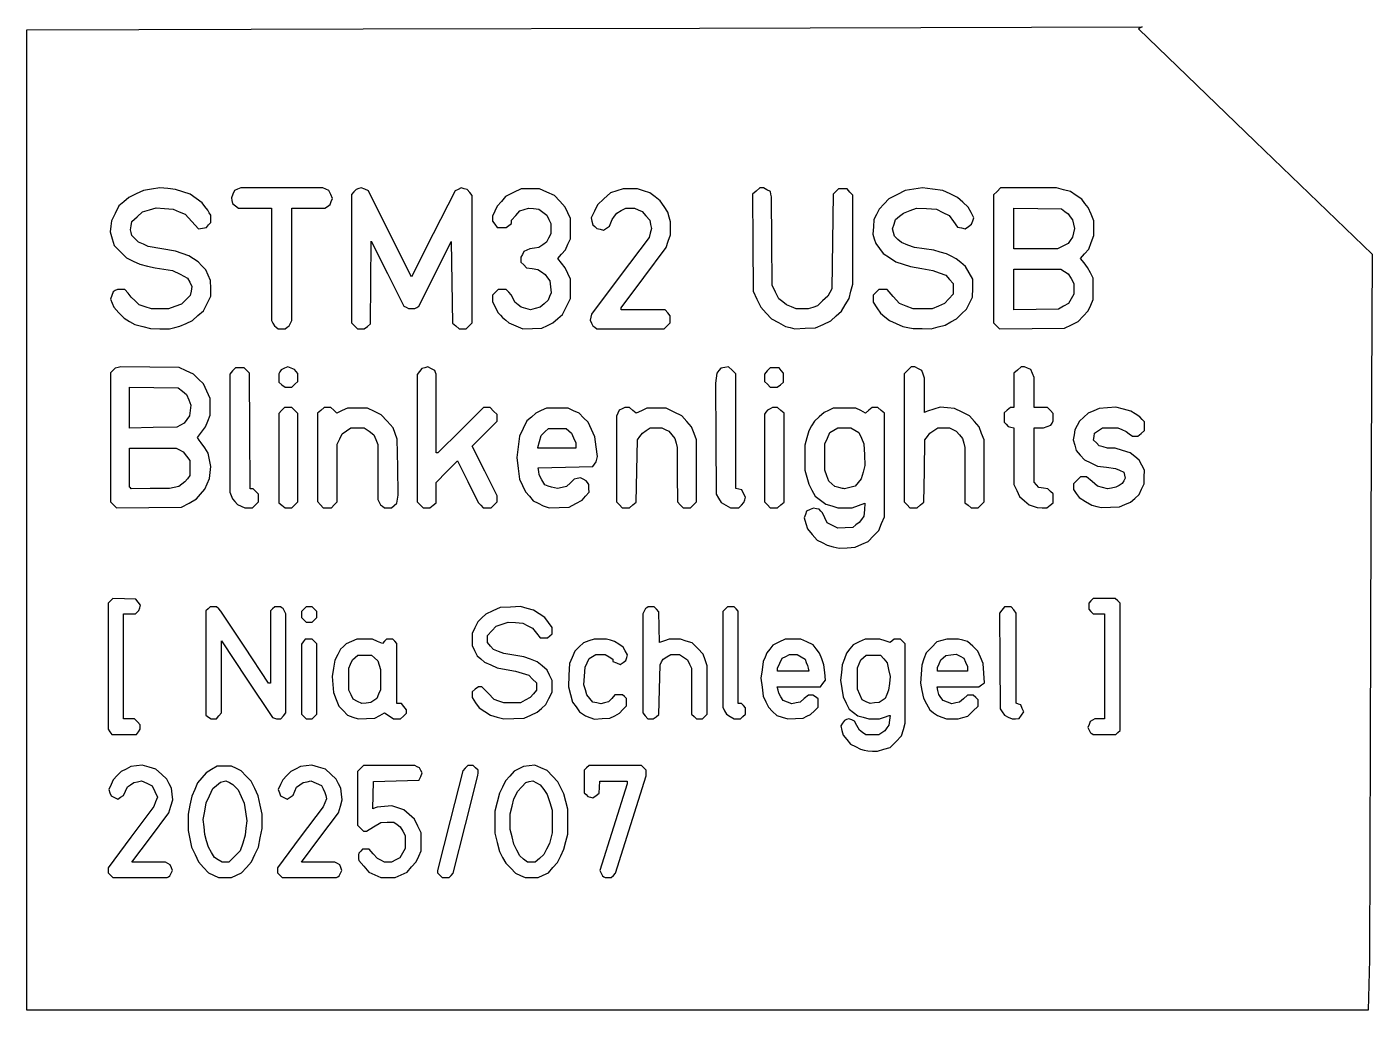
# Model space of a CAD drawing. Extents: x 0 to 70, y 0 to 50.
# Drawn here: x 0 to 23.86, y 0 to 17.44 of the extents above; entities that cross this region are included whole.
import ezdxf

# ---------------------------------------------------------------- set-up
doc = ezdxf.new("R2010")
doc.units = 0

msp = doc.modelspace()

# ---------------------------------------------------------------- linework, layer by layer
at = {"layer": 'Layer 1', "color": 7}
for points in [[(0.000916, 8.698211), (0.000916, 17.394256), (5.964624, 17.408427), (11.928333, 17.422597), (15.854749, 17.433247), (19.781166, 17.443897), (19.747956, 17.427817), (19.714746, 17.411737), (21.78677, 15.411487), (23.858794, 13.411237), (23.846734, 11.00882), (23.834674, 8.606403), (23.823564, 4.75407), (23.812454, 0.901736), (23.800004, 0.451945), (23.787564, 0.002153), (11.89424, 0.002153), (0.000916, 0.002153), (0.000916, 8.698211)], [(17.505749, 13.867609), (17.505749, 14.228676), (17.927599, 14.222176), (18.349448, 14.215676), (18.407828, 14.172036), (18.466218, 14.128396), (18.505968, 14.075146), (18.545718, 14.021896), (18.563248, 13.944156), (18.580778, 13.866416), (18.563248, 13.788676), (18.545718, 13.710936), (18.506028, 13.656376), (18.466338, 13.601816), (18.373138, 13.554196), (18.279938, 13.506566), (17.89284, 13.506566), (17.505741, 13.506566), (17.505749, 13.867609)], [(9.060249, 9.978388), (9.060249, 9.985088), (9.091501, 10.090326), (9.122753, 10.195564), (9.18814, 10.258214), (9.253527, 10.320864), (9.408665, 10.320864), (9.563803, 10.320864), (9.611348, 10.278534), (9.658893, 10.236204), (9.697772, 10.151534), (9.736651, 10.066864), (9.737116, 10.019244), (9.737581, 9.971614), (9.398916, 9.971614), (9.060249, 9.971614), (9.060249, 9.978388)], [(16.151083, 6.045937), (16.151083, 6.078367), (16.179913, 6.146477), (16.208743, 6.214587), (16.253143, 6.254127), (16.297543, 6.293677), (16.390143, 6.304117), (16.482743, 6.314557), (16.551413, 6.279047), (16.620083, 6.243537), (16.650163, 6.171537), (16.680243, 6.099537), (16.680243, 6.056527), (16.680243, 6.013517), (16.41566, 6.013517), (16.151077, 6.013517), (16.151083, 6.045937)]]:
    msp.add_lwpolyline(points, close=True, dxfattribs=at)
for points in [[(2.623216, 12.11078), (2.7161, 12.13219), (2.826924, 12.18462), (2.937748, 12.23705), (3.034321, 12.32206), (3.130894, 12.40707), (3.195739, 12.536836), (3.260583, 12.666601), (3.260118, 12.806095), (3.259653, 12.945589), (3.216587, 13.040839), (3.173521, 13.136089), (3.105927, 13.207189), (3.038333, 13.278289), (2.955913, 13.331089), (2.873493, 13.383889), (2.754829, 13.425409), (2.636166, 13.466929), (2.395288, 13.508119), (2.154411, 13.549309), (2.067205, 13.588309), (1.979999, 13.627309), (1.921362, 13.686649), (1.862725, 13.745989), (1.850241, 13.795729), (1.837757, 13.845469), (1.851218, 13.917219), (1.864679, 13.988969), (1.957753, 14.074759), (2.050827, 14.160549), (2.172483, 14.195919), (2.294139, 14.231289), (2.443986, 14.221589), (2.593833, 14.211889), (2.699666, 14.165479), (2.805499, 14.119069), (2.925963, 13.989815), (3.046427, 13.860561), (3.116463, 13.874101), (3.186499, 13.887641), (3.223541, 13.932251), (3.260583, 13.976871), (3.260583, 14.039421), (3.260583, 14.101971), (3.236272, 14.148201), (3.211961, 14.194431), (3.159395, 14.257931), (3.106829, 14.321431), (3.002103, 14.400481), (2.897377, 14.479531), (2.766417, 14.519981), (2.635457, 14.560431), (2.498229, 14.574801), (2.361, 14.589171), (2.213441, 14.565271), (2.065881, 14.541371), (1.938274, 14.480401), (1.810667, 14.419421), (1.721598, 14.343081), (1.632529, 14.266741), (1.568181, 14.135338), (1.503833, 14.003935), (1.490773, 13.906605), (1.477713, 13.809275), (1.513299, 13.686864), (1.548885, 13.564452), (1.658611, 13.454807), (1.768336, 13.345162), (1.886184, 13.289462), (2.004032, 13.233762), (2.140184, 13.201622), (2.276336, 13.169482), (2.430668, 13.145442), (2.585, 13.121402), (2.716418, 13.054672), (2.847836, 12.987942), (2.888038, 12.912852), (2.92824, 12.837772), (2.913316, 12.758222), (2.898392, 12.678672), (2.819787, 12.600472), (2.741182, 12.522282), (2.626569, 12.481712), (2.511956, 12.441142), (2.362396, 12.441175), (2.212837, 12.441208), (2.101254, 12.478308), (1.989671, 12.515408), (1.921337, 12.583068), (1.853003, 12.650728), (1.796704, 12.718798), (1.740406, 12.786868), (1.673605, 12.786868), (1.606804, 12.786868), (1.568089, 12.766148), (1.529374, 12.745428), (1.506452, 12.679678), (1.48353, 12.613928), (1.513195, 12.542928), (1.54286, 12.471928), (1.633215, 12.373908), (1.72357, 12.275888), (1.820037, 12.219318), (1.916504, 12.162748), (2.054088, 12.126788), (2.191671, 12.090828), (2.361004, 12.090125), (2.530338, 12.089422), (2.623216, 12.11078)], [(4.617083, 12.11548), (4.650667, 12.14126), (4.675291, 12.18749), (4.699915, 12.23372), (4.699915, 13.229945), (4.699915, 14.22617), (4.991539, 14.22617), (5.283163, 14.22617), (5.331542, 14.26006), (5.37992, 14.29395), (5.399612, 14.34574), (5.419304, 14.39753), (5.388718, 14.47074), (5.358131, 14.54394), (5.302812, 14.56497), (5.247494, 14.586), (4.519999, 14.586), (3.792505, 14.586), (3.737256, 14.56499), (3.682007, 14.54398), (3.654488, 14.47853), (3.626969, 14.41308), (3.636839, 14.36147), (3.646709, 14.30986), (3.699922, 14.268), (3.753135, 14.22614), (4.046614, 14.22614), (4.340092, 14.22614), (4.340092, 13.229915), (4.340092, 12.23369), (4.364717, 12.18746), (4.389341, 12.14123), (4.422925, 12.11545), (4.456509, 12.08966), (4.520009, 12.08966), (4.583509, 12.08966), (4.617083, 12.11548)], [(6.040872, 12.132), (6.09637, 12.17566), (6.10193, 12.90988), (6.10749, 13.6441), (6.398126, 13.06827), (6.688762, 12.49244), (6.730109, 12.47031), (6.771456, 12.44818), (6.827156, 12.44818), (6.882856, 12.44818), (6.918506, 12.46756), (6.954156, 12.48694), (7.239906, 13.060962), (7.525656, 13.634984), (7.536239, 12.912725), (7.546822, 12.190466), (7.606211, 12.139406), (7.6656, 12.088346), (7.728882, 12.088346), (7.792164, 12.088346), (7.844118, 12.140296), (7.896073, 12.192246), (7.896073, 13.322771), (7.896073, 14.453295), (7.854074, 14.506685), (7.812075, 14.560075), (7.757794, 14.573695), (7.703513, 14.587315), (7.649164, 14.560195), (7.594815, 14.533075), (7.207509, 13.772851), (6.820203, 13.012627), (6.438935, 13.774933), (6.057668, 14.53724), (5.994181, 14.56354), (5.930694, 14.58984), (5.886084, 14.57568), (5.841474, 14.56152), (5.799857, 14.51685), (5.75824, 14.47218), (5.75824, 13.332209), (5.75824, 12.192238), (5.810195, 12.140288), (5.862149, 12.088338), (5.923757, 12.088338), (5.985365, 12.088338), (6.040872, 12.132)], [(9.232057, 12.14792), (9.328032, 12.19438), (9.415502, 12.26925), (9.502972, 12.34412), (9.572653, 12.485662), (9.642334, 12.627203), (9.642017, 12.796982), (9.641701, 12.96676), (9.594838, 13.068985), (9.547975, 13.171209), (9.482054, 13.254439), (9.416133, 13.337669), (9.483695, 13.414619), (9.551257, 13.491569), (9.595203, 13.588999), (9.639149, 13.686429), (9.639986, 13.866346), (9.640822, 14.046262), (9.59545, 14.146112), (9.550078, 14.245962), (9.452999, 14.349748), (9.35592, 14.453533), (9.223961, 14.513603), (9.092001, 14.573673), (8.929692, 14.573022), (8.767382, 14.572372), (8.628955, 14.504222), (8.490528, 14.436072), (8.415657, 14.348602), (8.340786, 14.261132), (8.298352, 14.173472), (8.255918, 14.085812), (8.255918, 14.042432), (8.255918, 13.999052), (8.299788, 13.943282), (8.343658, 13.887512), (8.422079, 13.887512), (8.5005, 13.887512), (8.547543, 13.920462), (8.594586, 13.953412), (8.594586, 13.983902), (8.594586, 14.014392), (8.670066, 14.097942), (8.745546, 14.181492), (8.820743, 14.206312), (8.89594, 14.231132), (8.988545, 14.220692), (9.08115, 14.210252), (9.15239, 14.155912), (9.22363, 14.101572), (9.258359, 14.028392), (9.293088, 13.955202), (9.293088, 13.862822), (9.293088, 13.770442), (9.253896, 13.696692), (9.214703, 13.622942), (9.148568, 13.577772), (9.082433, 13.532602), (9.002552, 13.518712), (8.922671, 13.504822), (8.867208, 13.483082), (8.811745, 13.461342), (8.787833, 13.408862), (8.763921, 13.356382), (8.763921, 13.314082), (8.763921, 13.271782), (8.81418, 13.221522), (8.864439, 13.171262), (8.962908, 13.156492), (9.061377, 13.141722), (9.127662, 13.096582), (9.193946, 13.051442), (9.23589, 12.994812), (9.277834, 12.938182), (9.288131, 12.831017), (9.298428, 12.723852), (9.271984, 12.660012), (9.24554, 12.596172), (9.174343, 12.533662), (9.103146, 12.471152), (9.018201, 12.448282), (8.933257, 12.425412), (8.851353, 12.447472), (8.76945, 12.469522), (8.713347, 12.513652), (8.657244, 12.557782), (8.623441, 12.624702), (8.589638, 12.691622), (8.546091, 12.739252), (8.502544, 12.786872), (8.431188, 12.786872), (8.359832, 12.786872), (8.307877, 12.734922), (8.255923, 12.682972), (8.255923, 12.628392), (8.255923, 12.573812), (8.308325, 12.473972), (8.360727, 12.374132), (8.399348, 12.331802), (8.437969, 12.289472), (8.492623, 12.240492), (8.547277, 12.191512), (8.671474, 12.139172), (8.795672, 12.086832), (8.96588, 12.094132), (9.136088, 12.101432), (9.232057, 12.14792)], [(11.357795, 12.14032), (11.409745, 12.19227), (11.409745, 12.25388), (11.409745, 12.31549), (11.365875, 12.37126), (11.322005, 12.42703), (10.931958, 12.42703), (10.541911, 12.42703), (10.541911, 12.44414), (10.541911, 12.46125), (10.941582, 12.995755), (11.341253, 13.530259), (11.377013, 13.643941), (11.412773, 13.757623), (11.412773, 13.872911), (11.412773, 13.9882), (11.390363, 14.07141), (11.367953, 14.15462), (11.301443, 14.255029), (11.234933, 14.355439), (11.140973, 14.427179), (11.047013, 14.498919), (10.937332, 14.536309), (10.827651, 14.573699), (10.700651, 14.573699), (10.573651, 14.573699), (10.462282, 14.535739), (10.350912, 14.497789), (10.235676, 14.39247), (10.12044, 14.287151), (10.06466, 14.173134), (10.00888, 14.059117), (10.02259, 13.996677), (10.0363, 13.934237), (10.07214, 13.901937), (10.10798, 13.869637), (10.16634, 13.855067), (10.2247, 13.840497), (10.27843, 13.875697), (10.33216, 13.910897), (10.35662, 13.967987), (10.38108, 14.025077), (10.42094, 14.083767), (10.4608, 14.142457), (10.54284, 14.184307), (10.62488, 14.226157), (10.70049, 14.226157), (10.7761, 14.226157), (10.84454, 14.197557), (10.91298, 14.168957), (10.9804, 14.092177), (11.04782, 14.015397), (11.0619, 13.940367), (11.07598, 13.865337), (11.05564, 13.785187), (11.03529, 13.705037), (10.524753, 13.025001), (10.014216, 12.344965), (10.001096, 12.292705), (9.98798, 12.240445), (10.014404, 12.190845), (10.040824, 12.141245), (10.074404, 12.115465), (10.107984, 12.089675), (10.706905, 12.089002), (11.305825, 12.088328), (11.357795, 12.14032)], [(14.122763, 12.16733), (14.256666, 12.23062), (14.351916, 12.31587), (14.447166, 12.40112), (14.515066, 12.514618), (14.582966, 12.628115), (14.615616, 12.754271), (14.648266, 12.880426), (14.648266, 13.668549), (14.648266, 14.456672), (14.598096, 14.515002), (14.547926, 14.573332), (14.470626, 14.573332), (14.393326, 14.573332), (14.346166, 14.526212), (14.299006, 14.479092), (14.288426, 13.638274), (14.277846, 12.797455), (14.242426, 12.732855), (14.207006, 12.668255), (14.113636, 12.582195), (14.020276, 12.496135), (13.937386, 12.468175), (13.854496, 12.440215), (13.748663, 12.441415), (13.64283, 12.442615), (13.5593, 12.477795), (13.47577, 12.512975), (13.40748, 12.565055), (13.33919, 12.617145), (13.27934, 12.73903), (13.21949, 12.860914), (13.21379, 13.644081), (13.20809, 14.427247), (13.19758, 14.474487), (13.18707, 14.521727), (13.12493, 14.553857), (13.06279, 14.585997), (13.03161, 14.585997), (13.00043, 14.585997), (12.93422, 14.530287), (12.86801, 14.474577), (12.87441, 13.61483), (12.88081, 12.755082), (12.94822, 12.612772), (13.01564, 12.470461), (13.11254, 12.366866), (13.20944, 12.26327), (13.333366, 12.19722), (13.457291, 12.13117), (13.539461, 12.11054), (13.621631, 12.08991), (13.805227, 12.09691), (13.988824, 12.10391), (14.122763, 12.16733)], [(16.160926, 12.12082), (16.285497, 12.15327), (16.387694, 12.20889), (16.489892, 12.26451), (16.576342, 12.35107), (16.662792, 12.43762), (16.718612, 12.543454), (16.774432, 12.649287), (16.774962, 12.808037), (16.775492, 12.966787), (16.712602, 13.08033), (16.649722, 13.193873), (16.564442, 13.262983), (16.479162, 13.332093), (16.394492, 13.374643), (16.309822, 13.417193), (16.197874, 13.450383), (16.085925, 13.483573), (15.914414, 13.507053), (15.742902, 13.530533), (15.627133, 13.573843), (15.511364, 13.617153), (15.449824, 13.672963), (15.388274, 13.728773), (15.370034, 13.793903), (15.351794, 13.859033), (15.380004, 13.942073), (15.408214, 14.025113), (15.477564, 14.083613), (15.546914, 14.142113), (15.663783, 14.186353), (15.780652, 14.230593), (15.955609, 14.220133), (16.130565, 14.209673), (16.245313, 14.153533), (16.360061, 14.097393), (16.434001, 13.994468), (16.507941, 13.891543), (16.575451, 13.876713), (16.642961, 13.861883), (16.698631, 13.903323), (16.754301, 13.944763), (16.774731, 14.002133), (16.795161, 14.059503), (16.745321, 14.153463), (16.695481, 14.247423), (16.601701, 14.333873), (16.507921, 14.420323), (16.375463, 14.482303), (16.243004, 14.544283), (16.062506, 14.567583), (15.882007, 14.590883), (15.729311, 14.565123), (15.576614, 14.539373), (15.432422, 14.467233), (15.288231, 14.395093), (15.202571, 14.302163), (15.116911, 14.209233), (15.070261, 14.117793), (15.023611, 14.026353), (15.013191, 13.896501), (15.002771, 13.766649), (15.029241, 13.684209), (15.055711, 13.601769), (15.121851, 13.513329), (15.187991, 13.424889), (15.29978, 13.350789), (15.411568, 13.276689), (15.543197, 13.233679), (15.674825, 13.190669), (15.872381, 13.157129), (16.069937, 13.123589), (16.183312, 13.081169), (16.296688, 13.038749), (16.361468, 12.964969), (16.426248, 12.891189), (16.426248, 12.796739), (16.426248, 12.702289), (16.351988, 12.620089), (16.277728, 12.537889), (16.16678, 12.489989), (16.055832, 12.442089), (15.886498, 12.442644), (15.717165, 12.443199), (15.595651, 12.489459), (15.474136, 12.535719), (15.364935, 12.661271), (15.255733, 12.786822), (15.183863, 12.786822), (15.111993, 12.786822), (15.060033, 12.734872), (15.008083, 12.682922), (15.008083, 12.622092), (15.008083, 12.561262), (15.073303, 12.462802), (15.138523, 12.364342), (15.219653, 12.300082), (15.300783, 12.235822), (15.417457, 12.182402), (15.534132, 12.128982), (15.625652, 12.110972), (15.717172, 12.092962), (15.876767, 12.090662), (16.036361, 12.088362), (16.160926, 12.12082)], [(18.524745, 12.1576), (18.644157, 12.21624), (18.733007, 12.31263), (18.821857, 12.40902), (18.867487, 12.50799), (18.913117, 12.60696), (18.913072, 12.79746), (18.913027, 12.98796), (18.862737, 13.08321), (18.812447, 13.17846), (18.749667, 13.25824), (18.686887, 13.33802), (18.760507, 13.41951), (18.834127, 13.501), (18.879017, 13.62098), (18.923907, 13.74096), (18.923405, 13.872457), (18.922902, 14.003955), (18.874372, 14.121932), (18.825832, 14.23991), (18.766892, 14.31378), (18.707942, 14.38765), (18.609552, 14.45432), (18.511162, 14.52099), (18.385007, 14.55351), (18.258851, 14.58603), (17.764257, 14.58603), (17.26966, 14.58603), (17.20779, 14.52416), (17.14592, 14.46229), (17.14592, 13.327283), (17.14592, 12.192275), (17.19912, 12.139075), (17.25232, 12.085875), (17.828831, 12.092375), (18.405343, 12.098875), (18.524745, 12.1576)], [(17.505749, 12.785226), (17.505749, 13.146709), (17.921293, 13.146709), (18.336836, 13.146709), (18.403636, 13.105419), (18.470436, 13.064129), (18.519016, 12.977689), (18.567596, 12.891249), (18.567596, 12.797459), (18.567596, 12.703669), (18.521006, 12.620769), (18.474416, 12.537869), (18.386956, 12.487749), (18.299496, 12.437629), (17.902621, 12.430729), (17.505746, 12.423829), (17.505749, 12.785226)], [(2.876065, 8.996611), (3.010131, 9.069301), (3.082035, 9.157051), (3.153939, 9.244801), (3.195283, 9.338361), (3.236627, 9.431921), (3.250853, 9.539442), (3.265079, 9.646963), (3.240711, 9.76434), (3.216343, 9.881718), (3.154395, 9.974318), (3.092448, 10.066918), (3.058782, 10.112638), (3.025116, 10.158358), (3.098251, 10.254168), (3.171386, 10.349978), (3.210692, 10.451865), (3.249998, 10.553752), (3.249338, 10.701919), (3.248678, 10.850085), (3.189498, 10.979571), (3.130318, 11.109057), (3.041991, 11.195457), (2.953664, 11.281857), (2.826664, 11.341137), (2.699664, 11.400417), (2.183917, 11.407417), (1.668171, 11.414417), (1.617171, 11.401617), (1.566171, 11.388817), (1.524376, 11.347017), (1.482581, 11.305217), (1.482581, 10.161254), (1.482581, 9.017292), (1.535778, 8.964092), (1.588975, 8.910892), (2.165486, 8.917392), (2.741998, 8.923892), (2.876065, 8.996611)], [(4.055295, 8.965287), (4.10725, 9.017237), (4.10725, 9.085627), (4.10725, 9.154017), (4.061226, 9.20301), (4.015203, 9.251999), (3.98773, 9.251999), (3.960257, 9.251999), (3.954377, 10.278009), (3.948497, 11.304018), (3.901342, 11.351158), (3.854187, 11.398298), (3.776893, 11.398298), (3.699596, 11.398298), (3.649422, 11.339968), (3.599248, 11.281638), (3.599248, 10.236447), (3.599248, 9.191255), (3.621825, 9.131665), (3.644402, 9.072075), (3.690617, 9.021755), (3.736832, 8.971435), (3.800332, 8.943215), (3.863832, 8.914995), (3.933586, 8.914167), (4.00334, 8.913338), (4.055295, 8.965287)], [(4.753794, 11.10312), (4.805748, 11.15507), (4.805075, 11.22482), (4.804402, 11.29457), (4.776892, 11.33078), (4.749382, 11.36699), (4.689007, 11.38994), (4.628632, 11.4129), (4.568215, 11.38787), (4.507798, 11.36285), (4.48744, 11.32481), (4.467082, 11.28677), (4.467082, 11.21283), (4.467082, 11.13889), (4.522853, 11.09502), (4.578624, 11.05115), (4.640232, 11.05115), (4.70184, 11.05115), (4.753794, 11.10312)], [(7.205311, 8.957187), (7.261082, 9.001057), (7.261082, 9.1825), (7.261082, 9.363942), (7.449458, 9.555387), (7.637835, 9.746833), (7.822049, 9.377701), (8.006264, 9.008568), (8.050113, 8.960948), (8.093962, 8.913318), (8.165318, 8.913318), (8.236674, 8.913318), (8.288628, 8.965268), (8.340583, 9.017218), (8.340583, 9.071288), (8.340583, 9.125358), (8.120281, 9.565605), (7.899979, 10.005827), (8.120281, 10.228811), (8.340583, 10.451796), (8.340583, 10.509696), (8.340583, 10.567596), (8.278711, 10.629466), (8.216839, 10.691336), (8.158238, 10.691336), (8.099637, 10.691336), (7.695542, 10.28917), (7.291447, 9.887003), (7.276264, 9.887003), (7.261081, 9.887003), (7.261081, 10.583772), (7.261081, 11.280541), (7.247933, 11.314801), (7.234785, 11.349061), (7.174033, 11.380481), (7.113281, 11.411901), (7.059847, 11.398491), (7.006413, 11.385081), (6.964414, 11.331691), (6.922415, 11.278301), (6.922415, 10.147777), (6.922415, 9.017252), (6.97437, 8.965302), (7.026324, 8.913352), (7.087932, 8.913352), (7.14954, 8.913352), (7.205311, 8.957187)], [(12.673627, 8.960954), (12.717217, 9.008574), (12.731327, 9.055144), (12.745437, 9.101714), (12.712207, 9.165964), (12.678977, 9.230214), (12.626447, 9.243404), (12.573917, 9.256584), (12.573917, 10.271918), (12.573917, 11.287251), (12.509567, 11.351601), (12.445217, 11.415951), (12.377277, 11.402831), (12.309337, 11.389711), (12.273457, 11.346531), (12.237577, 11.303351), (12.224437, 11.214301), (12.211297, 11.125251), (12.217997, 10.141001), (12.224697, 9.156751), (12.268207, 9.082681), (12.311717, 9.008611), (12.395207, 8.961321), (12.478697, 8.914031), (12.554387, 8.913682), (12.630077, 8.913334), (12.673627, 8.960954)], [(13.364811, 11.09502), (13.420581, 11.13889), (13.420581, 11.21967), (13.420581, 11.30046), (13.380971, 11.34937), (13.341361, 11.39828), (13.261811, 11.39828), (13.182261, 11.39828), (13.132091, 11.33995), (13.081921, 11.28162), (13.081921, 11.21834), (13.081921, 11.15506), (13.133871, 11.10311), (13.185821, 11.05116), (13.247431, 11.05116), (13.309041, 11.05116), (13.364811, 11.09502)], [(15.848277, 8.964405), (15.907667, 9.015445), (15.918247, 9.566176), (15.928827, 10.116907), (15.973107, 10.176587), (16.017387, 10.236267), (16.087357, 10.283887), (16.157337, 10.331517), (16.261091, 10.331517), (16.364846, 10.331517), (16.424776, 10.300527), (16.484706, 10.269537), (16.539326, 10.204617), (16.593946, 10.139697), (16.615806, 10.060977), (16.637666, 9.982257), (16.637784, 9.491668), (16.637902, 9.001079), (16.693672, 8.957209), (16.749442, 8.913339), (16.811052, 8.913339), (16.872662, 8.913339), (16.924612, 8.965289), (16.976572, 9.017239), (16.976572, 9.567741), (16.976572, 10.118242), (16.933532, 10.233275), (16.890492, 10.348307), (16.805422, 10.444957), (16.720352, 10.541607), (16.58612, 10.607687), (16.451888, 10.673767), (16.326421, 10.685147), (16.200954, 10.696527), (16.086059, 10.660917), (15.971164, 10.625307), (15.944704, 10.614227), (15.918244, 10.603147), (15.918244, 10.90866), (15.918244, 11.214182), (15.894784, 11.281482), (15.871324, 11.348782), (15.811174, 11.379892), (15.751024, 11.411002), (15.716594, 11.411002), (15.682164, 11.411002), (15.620294, 11.349132), (15.558424, 11.287262), (15.558424, 10.152255), (15.558424, 9.017248), (15.610384, 8.965298), (15.662334, 8.913348), (15.725614, 8.913348), (15.788894, 8.913348), (15.848277, 8.964405)], [(18.148478, 8.957205), (18.204248, 9.001075), (18.204248, 9.080515), (18.204248, 9.159955), (18.156618, 9.203365), (18.108988, 9.246775), (18.029528, 9.260945), (17.950068, 9.275115), (17.907818, 9.320465), (17.865568, 9.365815), (17.865568, 9.848657), (17.865568, 10.331499), (17.947078, 10.331499), (18.028588, 10.331499), (18.095698, 10.354889), (18.162808, 10.378279), (18.183528, 10.416999), (18.204248, 10.455719), (18.204248, 10.521569), (18.204248, 10.587419), (18.152298, 10.639369), (18.100348, 10.691319), (17.98297, 10.691319), (17.865591, 10.691319), (17.865591, 10.956582), (17.865591, 11.221846), (17.834861, 11.295386), (17.804131, 11.368926), (17.748811, 11.389956), (17.693491, 11.410986), (17.664741, 11.410986), (17.635991, 11.410986), (17.570871, 11.356186), (17.505751, 11.301386), (17.505751, 10.99635), (17.505751, 10.691315), (17.475181, 10.691315), (17.444611, 10.691315), (17.388401, 10.642965), (17.332191, 10.594615), (17.332191, 10.514685), (17.332191, 10.434755), (17.367611, 10.395615), (17.403041, 10.356475), (17.454401, 10.343585), (17.505761, 10.330695), (17.505968, 9.82839), (17.506175, 9.326085), (17.556385, 9.218254), (17.606595, 9.110423), (17.691375, 9.039253), (17.776155, 8.968083), (17.847335, 8.942323), (17.918515, 8.916563), (18.005615, 8.914963), (18.092715, 8.913363), (18.148478, 8.957205)], [(1.821249, 10.690954), (1.821249, 11.053587), (2.251587, 11.047087), (2.681924, 11.040587), (2.757697, 10.982747), (2.83347, 10.924907), (2.86989, 10.829537), (2.906311, 10.734167), (2.895765, 10.640597), (2.885219, 10.547037), (2.838399, 10.481287), (2.791579, 10.415537), (2.724456, 10.378817), (2.657333, 10.342097), (2.239292, 10.335197), (1.82125, 10.328297), (1.821249, 10.690954)], [(4.753795, 8.965287), (4.805749, 9.017237), (4.805749, 9.802328), (4.805749, 10.587419), (4.753795, 10.639369), (4.70184, 10.691319), (4.636416, 10.691319), (4.570992, 10.691319), (4.519038, 10.639369), (4.467083, 10.587419), (4.467083, 9.794243), (4.467083, 9.001067), (4.522854, 8.957197), (4.578625, 8.913327), (4.640233, 8.913327), (4.701841, 8.913327), (4.753795, 8.965287)], [(5.452295, 8.965287), (5.504249, 9.017237), (5.504249, 9.5301), (5.504249, 10.042963), (5.548846, 10.135083), (5.593443, 10.227203), (5.670177, 10.279343), (5.74691, 10.331483), (5.86582, 10.331483), (5.984731, 10.331483), (6.069412, 10.270143), (6.154093, 10.208803), (6.189005, 10.121553), (6.223916, 10.034303), (6.223916, 9.546506), (6.223916, 9.05871), (6.24854, 9.01248), (6.273164, 8.96625), (6.306748, 8.94047), (6.340332, 8.91469), (6.405132, 8.914016), (6.469932, 8.913343), (6.515282, 8.955593), (6.560632, 8.997843), (6.573932, 9.068733), (6.587231, 9.139623), (6.578771, 9.635023), (6.570311, 10.130423), (6.532447, 10.231716), (6.494584, 10.333009), (6.38973, 10.447736), (6.284875, 10.562464), (6.164434, 10.621324), (6.043992, 10.680184), (5.864076, 10.679353), (5.684159, 10.678522), (5.590873, 10.636102), (5.497587, 10.593682), (5.444907, 10.642502), (5.392227, 10.691322), (5.332998, 10.691322), (5.273769, 10.691322), (5.21438, 10.640242), (5.154991, 10.589162), (5.154991, 9.805871), (5.154991, 9.022579), (5.206306, 8.967949), (5.257621, 8.913319), (5.328977, 8.913319), (5.400333, 8.913319), (5.452295, 8.965287)], [(9.733748, 8.987287), (9.846331, 9.048627), (9.908374, 9.119287), (9.970417, 9.189947), (9.969744, 9.258007), (9.96907, 9.326067), (9.943285, 9.359647), (9.9175, 9.393237), (9.867904, 9.419657), (9.818308, 9.446077), (9.762071, 9.432227), (9.705834, 9.418377), (9.639628, 9.354697), (9.573422, 9.291017), (9.491461, 9.272477), (9.4095, 9.253937), (9.356583, 9.265257), (9.303666, 9.276577), (9.244649, 9.298927), (9.185632, 9.321277), (9.135251, 9.408327), (9.08487, 9.495387), (9.07785, 9.558887), (9.07083, 9.622387), (9.554115, 9.632967), (10.037401, 9.643547), (10.068331, 9.685877), (10.099251, 9.728207), (10.111071, 9.775267), (10.122891, 9.822327), (10.099401, 9.996855), (10.075911, 10.171384), (10.015291, 10.300925), (9.954672, 10.430467), (9.874478, 10.510657), (9.794284, 10.590847), (9.697142, 10.635667), (9.6, 10.680487), (9.4095, 10.680487), (9.219, 10.680487), (9.122675, 10.636027), (9.02635, 10.591567), (8.94811, 10.522877), (8.86987, 10.454187), (8.804798, 10.31784), (8.739726, 10.181493), (8.715795, 9.991897), (8.691864, 9.8023), (8.715968, 9.611338), (8.740072, 9.420376), (8.791177, 9.308747), (8.842282, 9.197118), (8.912221, 9.117458), (8.98216, 9.037798), (9.068831, 8.993518), (9.155502, 8.949238), (9.208419, 8.931878), (9.261336, 8.914518), (9.441253, 8.920218), (9.621169, 8.925918), (9.733748, 8.987287)], [(10.747111, 8.964354), (10.806501, 9.015394), (10.817081, 9.566121), (10.827661, 10.116848), (10.871941, 10.176538), (10.916221, 10.236228), (10.986201, 10.283848), (11.056181, 10.331478), (11.159936, 10.331478), (11.26369, 10.331478), (11.32362, 10.300488), (11.38355, 10.269498), (11.43817, 10.204578), (11.49279, 10.139658), (11.51465, 10.060938), (11.53651, 9.982218), (11.536628, 9.499714), (11.536746, 9.01721), (11.588696, 8.96526), (11.640646, 8.91331), (11.706066, 8.91331), (11.771486, 8.91331), (11.823436, 8.96526), (11.875386, 9.01721), (11.875386, 9.567712), (11.875386, 10.118213), (11.832346, 10.233246), (11.789306, 10.348278), (11.704226, 10.444928), (11.619146, 10.541578), (11.477831, 10.611148), (11.336515, 10.680718), (11.166737, 10.680401), (10.996958, 10.680085), (10.900408, 10.635735), (10.803858, 10.591375), (10.745768, 10.641335), (10.687688, 10.691295), (10.647528, 10.691295), (10.607368, 10.691295), (10.555788, 10.667795), (10.504208, 10.644295), (10.480708, 10.592715), (10.457208, 10.541135), (10.457208, 9.779168), (10.457208, 9.017202), (10.509168, 8.965252), (10.561118, 8.913302), (10.624398, 8.913302), (10.687678, 8.913302), (10.747111, 8.964354)], [(13.371777, 8.964454), (13.431167, 9.015544), (13.431167, 9.802375), (13.431167, 10.589206), (13.371777, 10.640286), (13.312387, 10.691366), (13.269847, 10.691366), (13.227307, 10.691366), (13.181077, 10.666746), (13.134847, 10.642126), (13.109057, 10.608546), (13.083267, 10.574966), (13.082594, 9.796128), (13.081921, 9.017291), (13.133871, 8.965341), (13.185821, 8.913391), (13.249101, 8.913391), (13.312381, 8.913391), (13.371777, 8.964454)], [(14.807228, 8.26514), (14.92216, 8.31776), (15.01675, 8.41508), (15.11134, 8.5124), (15.16026, 8.633494), (15.20918, 8.754588), (15.20918, 9.671868), (15.20918, 10.589147), (15.14979, 10.640247), (15.0904, 10.691347), (15.03984, 10.691347), (14.98928, 10.691347), (14.93243, 10.642447), (14.87558, 10.593547), (14.78837, 10.637157), (14.70116, 10.680767), (14.500077, 10.679267), (14.298993, 10.677767), (14.219143, 10.641787), (14.139293, 10.605807), (14.053923, 10.528687), (13.968553, 10.451567), (13.917913, 10.365127), (13.867263, 10.278687), (13.833653, 10.151687), (13.800043, 10.024687), (13.800043, 9.802437), (13.800043, 9.580187), (13.833253, 9.454772), (13.866463, 9.329356), (13.923533, 9.224494), (13.980603, 9.119632), (14.074223, 9.048152), (14.167843, 8.976672), (14.274295, 8.945062), (14.380746, 8.913452), (14.509196, 8.914143), (14.637646, 8.914834), (14.75119, 8.954044), (14.864735, 8.993254), (14.855235, 8.878393), (14.845735, 8.763532), (14.803905, 8.707512), (14.762075, 8.651492), (14.704945, 8.608842), (14.647815, 8.566192), (14.515752, 8.558592), (14.383688, 8.550992), (14.288438, 8.599972), (14.193188, 8.648952), (14.150858, 8.736082), (14.108528, 8.823212), (14.081428, 8.855452), (14.054318, 8.887692), (14.003838, 8.897392), (13.953358, 8.907092), (13.890918, 8.880832), (13.828478, 8.854572), (13.807478, 8.794142), (13.786478, 8.733712), (13.814878, 8.636542), (13.843278, 8.539372), (13.930868, 8.439872), (14.018458, 8.340372), (14.105838, 8.295202), (14.193218, 8.250032), (14.299051, 8.222472), (14.404885, 8.194912), (14.548616, 8.203912), (14.692347, 8.212912), (14.807228, 8.26514)], [(19.475325, 8.970195), (19.571655, 9.013065), (19.648515, 9.080545), (19.725375, 9.148035), (19.771375, 9.243045), (19.817375, 9.338055), (19.818375, 9.459069), (19.819375, 9.580084), (19.774395, 9.667994), (19.729415, 9.755904), (19.649425, 9.822084), (19.569435, 9.888254), (19.434914, 9.929964), (19.300393, 9.971674), (19.233833, 9.971792), (19.167273, 9.97191), (19.091623, 9.99293), (19.015963, 10.01395), (18.968293, 10.06469), (18.920623, 10.11543), (18.927523, 10.17516), (18.934423, 10.23489), (19.006343, 10.2832), (19.078263, 10.33151), (19.213396, 10.33151), (19.348529, 10.33151), (19.423169, 10.30032), (19.497809, 10.26913), (19.552339, 10.22623), (19.606879, 10.18333), (19.655759, 10.18333), (19.704639, 10.18333), (19.762969, 10.2335), (19.821299, 10.28367), (19.821299, 10.35944), (19.821299, 10.43521), (19.780019, 10.48134), (19.738749, 10.52747), (19.658919, 10.5782), (19.579089, 10.62893), (19.447257, 10.66274), (19.315425, 10.69655), (19.167259, 10.68514), (19.019092, 10.67373), (18.921662, 10.63169), (18.824232, 10.58965), (18.745792, 10.52078), (18.667352, 10.45191), (18.626832, 10.37247), (18.586302, 10.29303), (18.572432, 10.20632), (18.558562, 10.11961), (18.584952, 10.02535), (18.611342, 9.93109), (18.683482, 9.84681), (18.755622, 9.76253), (18.871188, 9.70786), (18.986754, 9.65319), (19.147156, 9.63285), (19.307558, 9.61251), (19.380508, 9.57789), (19.453458, 9.54327), (19.466518, 9.49124), (19.479578, 9.43921), (19.454048, 9.39151), (19.428518, 9.34381), (19.371968, 9.31042), (19.315418, 9.27703), (19.239418, 9.26278), (19.163408, 9.24853), (19.075868, 9.2721), (18.988328, 9.29567), (18.891288, 9.37966), (18.794248, 9.46365), (18.740988, 9.46365), (18.687728, 9.46365), (18.625858, 9.40178), (18.563988, 9.33991), (18.563988, 9.2885), (18.563988, 9.23709), (18.612318, 9.16517), (18.660648, 9.09325), (18.774457, 9.02503), (18.888267, 8.95681), (18.974827, 8.93611), (19.061387, 8.91541), (19.220137, 8.92141), (19.378887, 8.92731), (19.475325, 8.970195)], [(14.398158, 9.272951), (14.327988, 9.289561), (14.276988, 9.337471), (14.225988, 9.385381), (14.188418, 9.482731), (14.150848, 9.580081), (14.151246, 9.812915), (14.151645, 10.045748), (14.197435, 10.145728), (14.243225, 10.245708), (14.313455, 10.288528), (14.383685, 10.331348), (14.500102, 10.331348), (14.616518, 10.331348), (14.686748, 10.288528), (14.756978, 10.245708), (14.801858, 10.145728), (14.846738, 10.045748), (14.855738, 9.853014), (14.864738, 9.660281), (14.830418, 9.542214), (14.796098, 9.424146), (14.743658, 9.361826), (14.691218, 9.299506), (14.596888, 9.275756), (14.502558, 9.252006), (14.485468, 9.254206), (14.468388, 9.256406), (14.398158, 9.272951)], [(1.83536, 9.26611), (1.821249, 9.280221), (1.821249, 9.625943), (1.821249, 9.971666), (2.23505, 9.971666), (2.648851, 9.971666), (2.710206, 9.939936), (2.771561, 9.908206), (2.830864, 9.830456), (2.890166, 9.752706), (2.890166, 9.620319), (2.890166, 9.487932), (2.846525, 9.429482), (2.802884, 9.371032), (2.749637, 9.331282), (2.69639, 9.291532), (2.613362, 9.272272), (2.530333, 9.253012), (2.189903, 9.252507), (1.849472, 9.252002), (1.83536, 9.26611)], [(1.978799, 4.938704), (2.011749, 4.985744), (2.011749, 5.024334), (2.011749, 5.062924), (1.959794, 5.114874), (1.907839, 5.166824), (1.811628, 5.166824), (1.715416, 5.166824), (1.715416, 6.098165), (1.715416, 7.029499), (1.819737, 7.029499), (1.924058, 7.029499), (1.955933, 7.061369), (1.987808, 7.093239), (2.002012, 7.137989), (2.016216, 7.182739), (1.974724, 7.238399), (1.933232, 7.294069), (1.729832, 7.300069), (1.526431, 7.306069), (1.48334, 7.262979), (1.440249, 7.219889), (1.440249, 6.102765), (1.440249, 4.985641), (1.473199, 4.938601), (1.506149, 4.891561), (1.725998, 4.891561), (1.945848, 4.891561), (1.978799, 4.938704)], [(8.936748, 5.234949), (9.051597, 5.287529), (9.128583, 5.355119), (9.205569, 5.422719), (9.259909, 5.531765), (9.314249, 5.640811), (9.314249, 5.746389), (9.314249, 5.851967), (9.270055, 5.943257), (9.225862, 6.034547), (9.139444, 6.108517), (9.053026, 6.182487), (8.934929, 6.227087), (8.816833, 6.271687), (8.636916, 6.300857), (8.457, 6.330027), (8.367644, 6.363787), (8.278288, 6.397547), (8.224769, 6.461147), (8.17125, 6.524747), (8.17125, 6.586567), (8.17125, 6.648387), (8.246657, 6.731857), (8.322064, 6.815327), (8.429476, 6.851007), (8.536888, 6.886687), (8.6669, 6.876247), (8.796912, 6.865807), (8.883835, 6.821467), (8.970758, 6.777127), (9.038449, 6.691657), (9.10614, 6.606187), (9.171486, 6.606187), (9.236832, 6.606187), (9.27554, 6.641217), (9.314248, 6.676247), (9.314248, 6.733287), (9.314248, 6.790327), (9.249878, 6.879187), (9.185508, 6.968047), (9.085837, 7.031377), (8.986166, 7.094707), (8.87183, 7.128037), (8.757493, 7.161367), (8.575497, 7.152467), (8.3935, 7.143567), (8.2665, 7.085337), (8.1395, 7.027117), (8.068116, 6.959467), (7.996732, 6.891817), (7.946614, 6.785984), (7.896496, 6.680151), (7.896289, 6.575708), (7.896082, 6.471266), (7.940064, 6.380416), (7.984046, 6.289556), (8.051189, 6.232766), (8.118332, 6.175976), (8.228721, 6.125226), (8.339109, 6.074476), (8.503887, 6.043436), (8.668665, 6.012396), (8.784461, 5.978596), (8.900257, 5.944796), (8.96967, 5.875386), (9.039083, 5.805976), (9.039083, 5.741986), (9.039083, 5.677996), (8.983504, 5.611946), (8.927925, 5.545896), (8.840629, 5.500606), (8.753333, 5.455316), (8.605166, 5.45439), (8.456999, 5.453463), (8.372637, 5.482723), (8.288275, 5.511983), (8.179576, 5.625113), (8.070877, 5.738242), (8.039251, 5.738242), (8.007625, 5.738242), (7.951854, 5.694372), (7.896083, 5.650502), (7.896083, 5.597642), (7.896083, 5.544782), (7.958685, 5.453792), (8.021288, 5.362802), (8.123424, 5.297262), (8.225559, 5.231722), (8.34128, 5.199272), (8.457, 5.166822), (8.639449, 5.174522), (8.821898, 5.182222), (8.936748, 5.234949)], [(19.350874, 4.926694), (19.389584, 4.961724), (19.389584, 6.090861), (19.389584, 7.219997), (19.347254, 7.262327), (19.304924, 7.304657), (19.107121, 7.304657), (18.909319, 7.304657), (18.871639, 7.263027), (18.833959, 7.221397), (18.833959, 7.167077), (18.833959, 7.112757), (18.871639, 7.071127), (18.909319, 7.029497), (19.011871, 7.029497), (19.114424, 7.029497), (19.114424, 6.098163), (19.114424, 5.16683), (19.028364, 5.16683), (18.942304, 5.16683), (18.900354, 5.14438), (18.858394, 5.12193), (18.838234, 5.06891), (18.818074, 5.01589), (18.842414, 4.96965), (18.866754, 4.92341), (18.890044, 4.90786), (18.913334, 4.89231), (19.11275, 4.891986), (19.312167, 4.891662), (19.350874, 4.926694)], [(3.407213, 5.222601), (3.451083, 5.278371), (3.451083, 5.91576), (3.451083, 6.553145), (3.90427, 5.873564), (4.357457, 5.193983), (4.392834, 5.180403), (4.428211, 5.166823), (4.467277, 5.166823), (4.506343, 5.166823), (4.550213, 5.222593), (4.594083, 5.278363), (4.594083, 6.155317), (4.594083, 7.032271), (4.569748, 7.078501), (4.545413, 7.124731), (4.522123, 7.140281), (4.498833, 7.155831), (4.447583, 7.156156), (4.396333, 7.15648), (4.357625, 7.12145), (4.318917, 7.08642), (4.318917, 6.444117), (4.318917, 5.801814), (4.303041, 5.802368), (4.287166, 5.802904), (3.863832, 6.441793), (3.440499, 7.080682), (3.403457, 7.11859), (3.366416, 7.156499), (3.309874, 7.156499), (3.253332, 7.156499), (3.214624, 7.121469), (3.175916, 7.086439), (3.175916, 6.159586), (3.175916, 5.232733), (3.222959, 5.199783), (3.270002, 5.166833), (3.316673, 5.166833), (3.363344, 5.166833), (3.407213, 5.222601)], [(5.102082, 6.923674), (5.144415, 6.966004), (5.144415, 7.018924), (5.144415, 7.071844), (5.102082, 7.114174), (5.059749, 7.156504), (5.006832, 7.156504), (4.953915, 7.156504), (4.911582, 7.114174), (4.869249, 7.071844), (4.869249, 7.018924), (4.869249, 6.966004), (4.911582, 6.923674), (4.953915, 6.881344), (5.006832, 6.881344), (5.059749, 6.881344), (5.102082, 6.923674)], [(11.158696, 5.207289), (11.208666, 5.247719), (11.219246, 5.688829), (11.229826, 6.129939), (11.257636, 6.178699), (11.285446, 6.227459), (11.352886, 6.268579), (11.420326, 6.309699), (11.496566, 6.309778), (11.572816, 6.309857), (11.644736, 6.261807), (11.716656, 6.213757), (11.753666, 6.140097), (11.790676, 6.066437), (11.790709, 5.658979), (11.790742, 5.251521), (11.833072, 5.209191), (11.875402, 5.166861), (11.928322, 5.166861), (11.981242, 5.166861), (12.023572, 5.209191), (12.065902, 5.251521), (12.065902, 5.681667), (12.065902, 6.111813), (12.030612, 6.21538), (11.995322, 6.318948), (11.897572, 6.416698), (11.799822, 6.514448), (11.696255, 6.549738), (11.592687, 6.585028), (11.493287, 6.585028), (11.393887, 6.585028), (11.308207, 6.554798), (11.222527, 6.524568), (11.215627, 6.796059), (11.208727, 7.06755), (11.168407, 7.11204), (11.128087, 7.15653), (11.073157, 7.156206), (11.018227, 7.155881), (10.994937, 7.140331), (10.971647, 7.124781), (10.947307, 7.078551), (10.922977, 7.032321), (10.922977, 6.155367), (10.922977, 5.278413), (10.966847, 5.222643), (11.010717, 5.166873), (11.059757, 5.166873), (11.108787, 5.166873), (11.158696, 5.207289)], [(12.700916, 5.209189), (12.743246, 5.251519), (12.743246, 5.308059), (12.743246, 5.364599), (12.708216, 5.403309), (12.673186, 5.442019), (12.644716, 5.442019), (12.616246, 5.442019), (12.616246, 6.26054), (12.616246, 7.079082), (12.581216, 7.117792), (12.546186, 7.156502), (12.485966, 7.156502), (12.425746, 7.156502), (12.383416, 7.114172), (12.341086, 7.071842), (12.341086, 6.224124), (12.341086, 5.376406), (12.373866, 5.313026), (12.406646, 5.249636), (12.474406, 5.208316), (12.542166, 5.166996), (12.600376, 5.166917), (12.658586, 5.166838), (12.700916, 5.209189)], [(17.639075, 5.234284), (17.681335, 5.291144), (17.654765, 5.355284), (17.628195, 5.419424), (17.588135, 5.432134), (17.548075, 5.444844), (17.548075, 6.244897), (17.548075, 7.044949), (17.504205, 7.100719), (17.460335, 7.156489), (17.399905, 7.156489), (17.339475, 7.156489), (17.294715, 7.099589), (17.249955, 7.042689), (17.256155, 6.194715), (17.262355, 5.346742), (17.300425, 5.290682), (17.338495, 5.234622), (17.406255, 5.200692), (17.474015, 5.166762), (17.535425, 5.172062), (17.596835, 5.177362), (17.639075, 5.234284)], [(5.102082, 5.209161), (5.144415, 5.251491), (5.144415, 5.875907), (5.144415, 6.500324), (5.102082, 6.542654), (5.059749, 6.584984), (4.997449, 6.584984), (4.935149, 6.584984), (4.902199, 6.537944), (4.869249, 6.490904), (4.869249, 5.871197), (4.869249, 5.25149), (4.911582, 5.20916), (4.953915, 5.16683), (5.006832, 5.16683), (5.059749, 5.16683), (5.102082, 5.209161)], [(6.258928, 5.228761), (6.343604, 5.276351), (6.424297, 5.221591), (6.50499, 5.166831), (6.566498, 5.166831), (6.628006, 5.166831), (6.67996, 5.218781), (6.731914, 5.270731), (6.731914, 5.300591), (6.731914, 5.330451), (6.688044, 5.386221), (6.644174, 5.441991), (6.603379, 5.441991), (6.562582, 5.441991), (6.562582, 5.97479), (6.562582, 6.507582), (6.527551, 6.546292), (6.49252, 6.585002), (6.435581, 6.585002), (6.378642, 6.585002), (6.341943, 6.544452), (6.305244, 6.503902), (6.216954, 6.543992), (6.128664, 6.584082), (5.991082, 6.584082), (5.853499, 6.584082), (5.758249, 6.540902), (5.662999, 6.497722), (5.613279, 6.451412), (5.563559, 6.405102), (5.513868, 6.307492), (5.464177, 6.209882), (5.439142, 6.066119), (5.414107, 5.922356), (5.427527, 5.777965), (5.440947, 5.633574), (5.485612, 5.514197), (5.530277, 5.394819), (5.609868, 5.315229), (5.689459, 5.235639), (5.782063, 5.201629), (5.874667, 5.167619), (6.02446, 5.174419), (6.174254, 5.181219), (6.258928, 5.228761)], [(10.425499, 5.225249), (10.510169, 5.268819), (10.571909, 5.333809), (10.633649, 5.398799), (10.633649, 5.463759), (10.633649, 5.528719), (10.599649, 5.562719), (10.565649, 5.596719), (10.497779, 5.594819), (10.429909, 5.592919), (10.372919, 5.530519), (10.315929, 5.468119), (10.247359, 5.453059), (10.178789, 5.437999), (10.107639, 5.451349), (10.036489, 5.464699), (9.982853, 5.528439), (9.929217, 5.592179), (9.905164, 5.681179), (9.881111, 5.770179), (9.890351, 5.928929), (9.899591, 6.087679), (9.935354, 6.162689), (9.971117, 6.237699), (10.032249, 6.273809), (10.093379, 6.309919), (10.174779, 6.30984), (10.256179, 6.309761), (10.324969, 6.267821), (10.393759, 6.225881), (10.393759, 6.206971), (10.393759, 6.188061), (10.457139, 6.161811), (10.520509, 6.135561), (10.573219, 6.170091), (10.625919, 6.204621), (10.638809, 6.255961), (10.651699, 6.307301), (10.613129, 6.372591), (10.574559, 6.437881), (10.498189, 6.490801), (10.421819, 6.543721), (10.349719, 6.564401), (10.277619, 6.585081), (10.169015, 6.585081), (10.060412, 6.585081), (9.967792, 6.552421), (9.875172, 6.519761), (9.797105, 6.443571), (9.719038, 6.367381), (9.672201, 6.259275), (9.625364, 6.151168), (9.615099, 5.943815), (9.604834, 5.736463), (9.641841, 5.599747), (9.678848, 5.463031), (9.739548, 5.379241), (9.800248, 5.295451), (9.853777, 5.260381), (9.907306, 5.225311), (9.986489, 5.195751), (10.065672, 5.166191), (10.203255, 5.173991), (10.340839, 5.181791), (10.425499, 5.225249)], [(13.835082, 5.215189), (13.899992, 5.248759), (13.967202, 5.311539), (14.034412, 5.374319), (14.034412, 5.449299), (14.034412, 5.524269), (13.987372, 5.557219), (13.940332, 5.590169), (13.900212, 5.590169), (13.860092, 5.590169), (13.788962, 5.527709), (13.717832, 5.465249), (13.642382, 5.451099), (13.566932, 5.436949), (13.489332, 5.466489), (13.411732, 5.496019), (13.375292, 5.558969), (13.338862, 5.621919), (13.324512, 5.680129), (13.310162, 5.738339), (13.69192, 5.738339), (14.073679, 5.738339), (14.119449, 5.796529), (14.165219, 5.854719), (14.150559, 5.992322), (14.135899, 6.129925), (14.097299, 6.231718), (14.058699, 6.33351), (14.001409, 6.40862), (13.944119, 6.48373), (13.835809, 6.53416), (13.727498, 6.58459), (13.588779, 6.584797), (13.45006, 6.585004), (13.339479, 6.529894), (13.228898, 6.474794), (13.177228, 6.407054), (13.125558, 6.339314), (13.093178, 6.261834), (13.060808, 6.184354), (13.039918, 6.037084), (13.019028, 5.889815), (13.039208, 5.730613), (13.059388, 5.571411), (13.105798, 5.472671), (13.152208, 5.373931), (13.226578, 5.301701), (13.300948, 5.229471), (13.397788, 5.198361), (13.494628, 5.167251), (13.63238, 5.174451), (13.770132, 5.181651), (13.835082, 5.215189)], [(15.197341, 4.62867), (15.309616, 4.66201), (15.411257, 4.763651), (15.512898, 4.865292), (15.546238, 4.977568), (15.579578, 5.089843), (15.579578, 5.79509), (15.579578, 6.500332), (15.537248, 6.542662), (15.494918, 6.584992), (15.438378, 6.584992), (15.381838, 6.584992), (15.346488, 6.552992), (15.311138, 6.520992), (15.220458, 6.552992), (15.129778, 6.584992), (15.000148, 6.584785), (14.870517, 6.584578), (14.762207, 6.534148), (14.653896, 6.483718), (14.596606, 6.408608), (14.539316, 6.333498), (14.500716, 6.231706), (14.462116, 6.129913), (14.447776, 5.99233), (14.433436, 5.854747), (14.456916, 5.70658), (14.480396, 5.558413), (14.533106, 5.449402), (14.585816, 5.34039), (14.661526, 5.28264), (14.737236, 5.22489), (14.833696, 5.19586), (14.930156, 5.16683), (15.027336, 5.167759), (15.124516, 5.168688), (15.209186, 5.199188), (15.293856, 5.229688), (15.301956, 5.230006), (15.310056, 5.230325), (15.298596, 5.144855), (15.287126, 5.059385), (15.253176, 5.007565), (15.219226, 4.955755), (15.163396, 4.919175), (15.107566, 4.882595), (14.994896, 4.882595), (14.882226, 4.882595), (14.823476, 4.925975), (14.764726, 4.969355), (14.722196, 5.049865), (14.679666, 5.130375), (14.629176, 5.149055), (14.578686, 5.167735), (14.538856, 5.155095), (14.499026, 5.142455), (14.466556, 5.092895), (14.434086, 5.043335), (14.456016, 4.962205), (14.477946, 4.881075), (14.544016, 4.801085), (14.610086, 4.721095), (14.697996, 4.675905), (14.785906, 4.630715), (14.849406, 4.615185), (14.912906, 4.599655), (14.999026, 4.597455), (15.085146, 4.595255), (15.197341, 4.62867)], [(16.602965, 5.19272), (16.689345, 5.2186), (16.780045, 5.30551), (16.870745, 5.39242), (16.870745, 5.44896), (16.870745, 5.5055), (16.828415, 5.54783), (16.786085, 5.59016), (16.734475, 5.59016), (16.682865, 5.59016), (16.613445, 5.52675), (16.544025, 5.46334), (16.473645, 5.45014), (16.403265, 5.43694), (16.327075, 5.46594), (16.250885, 5.49494), (16.211815, 5.54784), (16.172745, 5.60074), (16.159275, 5.66953), (16.145805, 5.73832), (16.514158, 5.73832), (16.882511, 5.73832), (16.932051, 5.77302), (16.981591, 5.80772), (16.971991, 5.979394), (16.962391, 6.151068), (16.914141, 6.261707), (16.865891, 6.372346), (16.775251, 6.455896), (16.684611, 6.539446), (16.603021, 6.562106), (16.521431, 6.584766), (16.418054, 6.584884), (16.314676, 6.585002), (16.227556, 6.559132), (16.140436, 6.533262), (16.045186, 6.437422), (15.949936, 6.341582), (15.911396, 6.232195), (15.872856, 6.122808), (15.860806, 5.963426), (15.848756, 5.804044), (15.874756, 5.670646), (15.900756, 5.537249), (15.956556, 5.434162), (16.012356, 5.331075), (16.081646, 5.278225), (16.150936, 5.225375), (16.230356, 5.197035), (16.309776, 5.168695), (16.413153, 5.167766), (16.516531, 5.166837), (16.602965, 5.19272)], [(5.864082, 5.477932), (5.789999, 5.516082), (5.751033, 5.595832), (5.712067, 5.675582), (5.712067, 5.872361), (5.712067, 6.06914), (5.74282, 6.14186), (5.773573, 6.21458), (5.82105, 6.25691), (5.868527, 6.29924), (5.9916, 6.29924), (6.114672, 6.29924), (6.16868, 6.2485), (6.222688, 6.19776), (6.248484, 6.1215), (6.27428, 6.04524), (6.273291, 5.865323), (6.272301, 5.685406), (6.239294, 5.607676), (6.206287, 5.529946), (6.152409, 5.494646), (6.098531, 5.459346), (6.01835, 5.449546), (5.938168, 5.439746), (5.864082, 5.477932)], [(13.315214, 6.039966), (13.315679, 6.066426), (13.355889, 6.154976), (13.396099, 6.243526), (13.460209, 6.276676), (13.524319, 6.309826), (13.594159, 6.309747), (13.663999, 6.309668), (13.733319, 6.267408), (13.802639, 6.225148), (13.823109, 6.171308), (13.843579, 6.117468), (13.856629, 6.065488), (13.869679, 6.013508), (13.592218, 6.013508), (13.314756, 6.013508), (13.315214, 6.039966)], [(14.885467, 5.472827), (14.815767, 5.504217), (14.772827, 5.601287), (14.729887, 5.698357), (14.729887, 5.88474), (14.729887, 6.071122), (14.760227, 6.142852), (14.790567, 6.214582), (14.838047, 6.256912), (14.885527, 6.299242), (15.012041, 6.299242), (15.138555, 6.299242), (15.198455, 6.232202), (15.258355, 6.165162), (15.283895, 6.04214), (15.309435, 5.919117), (15.296685, 5.797099), (15.283935, 5.675081), (15.253615, 5.602511), (15.223295, 5.529941), (15.169415, 5.494641), (15.115535, 5.459341), (15.035355, 5.450341), (14.955175, 5.441341), (14.885467, 5.472827)], [(2.511289, 2.367864), (2.534578, 2.383414), (2.558917, 2.429654), (2.583255, 2.475894), (2.563099, 2.528914), (2.542941, 2.581934), (2.500986, 2.604384), (2.459031, 2.626834), (2.16106, 2.626834), (1.863088, 2.626834), (2.192061, 3.064996), (2.521035, 3.503159), (2.554672, 3.618865), (2.588309, 3.734571), (2.576365, 3.835421), (2.564421, 3.936272), (2.522703, 4.018042), (2.480985, 4.099812), (2.385579, 4.187752), (2.290173, 4.275692), (2.168594, 4.311032), (2.047014, 4.346372), (1.946163, 4.334432), (1.845313, 4.322492), (1.76039, 4.279172), (1.675467, 4.235852), (1.60346, 4.161712), (1.531453, 4.087572), (1.492731, 4.001702), (1.454009, 3.915832), (1.474081, 3.858762), (1.494153, 3.801692), (1.552997, 3.773492), (1.611841, 3.745292), (1.662525, 3.778502), (1.713209, 3.811712), (1.748674, 3.886452), (1.784139, 3.961192), (1.839738, 4.000472), (1.895337, 4.039752), (1.963084, 4.054422), (2.030831, 4.069092), (2.127951, 4.026132), (2.22507, 3.983172), (2.269849, 3.881941), (2.314628, 3.780711), (2.283962, 3.695911), (2.253296, 3.611111), (1.846774, 3.06956), (1.440252, 2.528008), (1.440252, 2.482188), (1.440252, 2.436368), (1.482585, 2.394038), (1.524918, 2.351708), (2.00646, 2.352032), (2.488001, 2.352356), (2.511289, 2.367864)], [(3.717841, 2.395054), (3.807465, 2.438444), (3.895666, 2.534134), (3.983867, 2.629824), (4.045903, 2.762391), (4.107939, 2.894959), (4.139344, 3.059097), (4.170749, 3.223234), (4.170749, 3.349265), (4.170749, 3.475295), (4.137282, 3.638444), (4.103815, 3.801594), (4.04173, 3.932254), (3.979645, 4.062915), (3.889989, 4.154985), (3.800333, 4.247055), (3.715666, 4.288915), (3.630999, 4.330775), (3.503743, 4.330446), (3.376488, 4.330117), (3.277522, 4.272117), (3.178556, 4.214117), (3.103612, 4.122657), (3.028668, 4.031197), (2.976665, 3.913609), (2.924662, 3.796022), (2.891539, 3.635663), (2.858416, 3.475304), (2.858783, 3.331537), (2.859151, 3.187769), (2.890147, 3.041456), (2.921143, 2.895143), (2.98322, 2.762488), (3.045297, 2.629833), (3.132981, 2.534703), (3.220665, 2.439573), (3.309416, 2.395643), (3.398167, 2.351713), (3.513192, 2.351697), (3.628218, 2.35168), (3.717841, 2.395054)], [(5.516955, 2.367867), (5.540245, 2.383417), (5.564583, 2.429657), (5.588921, 2.475897), (5.568765, 2.528917), (5.548609, 2.581937), (5.506654, 2.604387), (5.464699, 2.626837), (5.166727, 2.626837), (4.868754, 2.626837), (5.197728, 3.064999), (5.526702, 3.503162), (5.560339, 3.618868), (5.593976, 3.734574), (5.582032, 3.835424), (5.570088, 3.936275), (5.52837, 4.018045), (5.486652, 4.099815), (5.391246, 4.187755), (5.29584, 4.275695), (5.17426, 4.311035), (5.052681, 4.346375), (4.95183, 4.334435), (4.850979, 4.322495), (4.766056, 4.279175), (4.681133, 4.235855), (4.609126, 4.161715), (4.537119, 4.087575), (4.498397, 4.001705), (4.459675, 3.915835), (4.479747, 3.858765), (4.499819, 3.801695), (4.558663, 3.773495), (4.617507, 3.745295), (4.669186, 3.779155), (4.720864, 3.813015), (4.75033, 3.883535), (4.779796, 3.954055), (4.840399, 3.996905), (4.901002, 4.039755), (4.968749, 4.054425), (5.036496, 4.069095), (5.131287, 4.027165), (5.226079, 3.985235), (5.256361, 3.925175), (5.286643, 3.865115), (5.300555, 3.807085), (5.314467, 3.749055), (5.284609, 3.677595), (5.254751, 3.606135), (4.850334, 3.067074), (4.445917, 2.528013), (4.445917, 2.482193), (4.445917, 2.436373), (4.48825, 2.394043), (4.530583, 2.351713), (5.012125, 2.352037), (5.493666, 2.352361), (5.516955, 2.367867)], [(6.636666, 2.401467), (6.742499, 2.450857), (6.824259, 2.541547), (6.906019, 2.632237), (6.950214, 2.730077), (6.99441, 2.827917), (6.995176, 2.986789), (6.995942, 3.145661), (6.936824, 3.266495), (6.877706, 3.387328), (6.781962, 3.471608), (6.686218, 3.555888), (6.579165, 3.591448), (6.472112, 3.627008), (6.342723, 3.615918), (6.213333, 3.604828), (6.175574, 3.589538), (6.137815, 3.574248), (6.143825, 3.814913), (6.149835, 4.055578), (6.552002, 4.067348), (6.954168, 4.079118), (6.956888, 4.083218), (6.959608, 4.087318), (6.985115, 4.148898), (7.010622, 4.210478), (6.987198, 4.254248), (6.963774, 4.298018), (6.923317, 4.319668), (6.88286, 4.341318), (6.425423, 4.341318), (5.967986, 4.341318), (5.916031, 4.289368), (5.864077, 4.237418), (5.864077, 3.759243), (5.864077, 3.281069), (5.916031, 3.229119), (5.967986, 3.177169), (5.995406, 3.177223), (6.022827, 3.177278), (6.149827, 3.255058), (6.276827, 3.332838), (6.393244, 3.334338), (6.509661, 3.335838), (6.566437, 3.293508), (6.623213, 3.251178), (6.666979, 3.174218), (6.710745, 3.097248), (6.710396, 2.983713), (6.710048, 2.870178), (6.662771, 2.787718), (6.615494, 2.705258), (6.541741, 2.666008), (6.467988, 2.626758), (6.404158, 2.626888), (6.340328, 2.627019), (6.278186, 2.659419), (6.216044, 2.691829), (6.144245, 2.775709), (6.072446, 2.859589), (6.013876, 2.859589), (5.955306, 2.859589), (5.922186, 2.822549), (5.889066, 2.785509), (5.884646, 2.753759), (5.880226, 2.722009), (5.882736, 2.687949), (5.885246, 2.653889), (5.974398, 2.552608), (6.06355, 2.451326), (6.17019, 2.401666), (6.27683, 2.352006), (6.40383, 2.352006), (6.53083, 2.352006), (6.636666, 2.401467)], [(7.523676, 2.391767), (7.559997, 2.431897), (7.78065, 3.296637), (8.001304, 4.161378), (8.00161, 4.209008), (8.001916, 4.256628), (7.959583, 4.298958), (7.91725, 4.341288), (7.868023, 4.341288), (7.818796, 4.341288), (7.775757, 4.293658), (7.732718, 4.246038), (7.507483, 3.363059), (7.282249, 2.480081), (7.282249, 2.458181), (7.282249, 2.436281), (7.324582, 2.393951), (7.366915, 2.351621), (7.427134, 2.351621), (7.487353, 2.351621), (7.523676, 2.391767)], [(9.159161, 2.395767), (9.250272, 2.439877), (9.330725, 2.531277), (9.411178, 2.622677), (9.468749, 2.740252), (9.52632, 2.857828), (9.561955, 2.991038), (9.59759, 3.124248), (9.597287, 3.346498), (9.596984, 3.568748), (9.55989, 3.704821), (9.522796, 3.840893), (9.469658, 3.945756), (9.41652, 4.05062), (9.322284, 4.151366), (9.228048, 4.252112), (9.11868, 4.299162), (9.009312, 4.346212), (8.909228, 4.334362), (8.809144, 4.322512), (8.726878, 4.280542), (8.644612, 4.238572), (8.567423, 4.153132), (8.490233, 4.067692), (8.43519, 3.959069), (8.380147, 3.850446), (8.339199, 3.69034), (8.298251, 3.530234), (8.298251, 3.335922), (8.298251, 3.14161), (8.340122, 2.977897), (8.381993, 2.814184), (8.437794, 2.711659), (8.493595, 2.609134), (8.581131, 2.519854), (8.668668, 2.430574), (8.753335, 2.391594), (8.838002, 2.352614), (8.953027, 2.352149), (9.068053, 2.351684), (9.159161, 2.395767)], [(10.401951, 2.391363), (10.437881, 2.431063), (10.712148, 3.295596), (10.986416, 4.160129), (10.986416, 4.208399), (10.986416, 4.256669), (10.944086, 4.298999), (10.901756, 4.341329), (10.436083, 4.341329), (9.970416, 4.341329), (9.928083, 4.298999), (9.88575, 4.256669), (9.88575, 4.057098), (9.88575, 3.857526), (9.917625, 3.825646), (9.9495, 3.793776), (9.994252, 3.779576), (10.039003, 3.765376), (10.094673, 3.806796), (10.150333, 3.848216), (10.156733, 3.957198), (10.163133, 4.06618), (10.405444, 4.06618), (10.647754, 4.06618), (10.647706, 4.03972), (10.647658, 4.01326), (10.404217, 3.244713), (10.160776, 2.476166), (10.185186, 2.429796), (10.209596, 2.383426), (10.232886, 2.367876), (10.256176, 2.352326), (10.311106, 2.352002), (10.366036, 2.351678), (10.401951, 2.391363)], [(3.394544, 2.667921), (3.327422, 2.708851), (3.274645, 2.800141), (3.221868, 2.891421), (3.188608, 3.005381), (3.155348, 3.119341), (3.141924, 3.250362), (3.1285, 3.381383), (3.153773, 3.531215), (3.179045, 3.681048), (3.238009, 3.805728), (3.296973, 3.930408), (3.365075, 3.987708), (3.433177, 4.045008), (3.482182, 4.057308), (3.531188, 4.069608), (3.591676, 4.038148), (3.652164, 4.006688), (3.698566, 3.956988), (3.744968, 3.907288), (3.79816, 3.790934), (3.851352, 3.67458), (3.875735, 3.517007), (3.900118, 3.359435), (3.886386, 3.231257), (3.872654, 3.10308), (3.828149, 2.965496), (3.783644, 2.827913), (3.683886, 2.727371), (3.584128, 2.62683), (3.522896, 2.626909), (3.461664, 2.626988), (3.394544, 2.667921)], [(8.810843, 2.682059), (8.741354, 2.736819), (8.688984, 2.840167), (8.636614, 2.943515), (8.605328, 3.076212), (8.574042, 3.208909), (8.574042, 3.346492), (8.574042, 3.484076), (8.605478, 3.617417), (8.636914, 3.750758), (8.669862, 3.814478), (8.70281, 3.878198), (8.776873, 3.960178), (8.850936, 4.042158), (8.911714, 4.055508), (8.972492, 4.068858), (9.037954, 4.035008), (9.103416, 4.001158), (9.166726, 3.913758), (9.230036, 3.826358), (9.273431, 3.686973), (9.316826, 3.547588), (9.317617, 3.345903), (9.318407, 3.144219), (9.293016, 3.049919), (9.267625, 2.955629), (9.218213, 2.858119), (9.168801, 2.760609), (9.092622, 2.693719), (9.016443, 2.626829), (8.948388, 2.627063), (8.880333, 2.627298), (8.810843, 2.682059)]]:
    msp.add_lwpolyline(points, dxfattribs=at)

doc.saveas('drawing.dxf')
